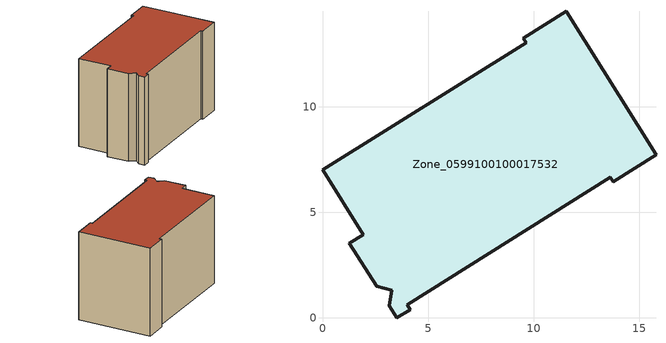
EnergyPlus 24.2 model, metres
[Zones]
Zone_0599100100017532
 floor ground (C_G): 3.51,0 3.15,0.56 3.29,1.3 2.57,1.49 1.27,3.54 1.92,3.94 0,7.01 9.65,13.02 9.51,13.25 11.53,14.53 15.79,7.73 13.76,6.45 13.63,6.65 4.02,0.63 4.17,0.4 z0.16
 wall outside (C_F): 15.79,7.73 11.53,14.53 9.51,13.25 9.65,13.02 0,7.01 1.92,3.94 1.27,3.54 2.57,1.49 3.29,1.3 3.15,0.56 3.51,0 4.17,0.4 4.02,0.63 13.63,6.65 13.76,6.45 15.79,7.73 z0.16:9.72
 roof outside (C_R): 2.57,1.49 3.29,1.3 3.15,0.56 3.51,0 4.17,0.4 4.02,0.63 13.63,6.65 13.76,6.45 15.79,7.73 11.53,14.53 9.51,13.25 9.65,13.02 0,7.01 1.92,3.94 1.27,3.54 z9.72
[BUILDING]
Pand.0599100100017532: North Axis=0; Terrain=City; Loads Convergence Tolerance Value=0.04; Temperature Convergence Tolerance Value=0.4; Solar Distribution=FullExterior; Maximum Number of Warmup Days=25; Minimum Number of Warmup Days=1
[Site:Location]
Rotterdam.The.Hague.AP_ZH_NLD Design_Conditions: Latitude=51.96; Longitude=4.45; Time Zone=1; Elevation=-4.5
[SITE:GROUNDTEMPERATURE:BUILDINGSURFACE]
18, 18, 18, 18, 18, 18, 18, 18, 18, 18, 18, 18
[MATERIAL] Thermal Absorptance=0.9; Solar Absorptance=0.7; Visible Absorptance=0.7
Name | Roughness | Thickness | Conductivity | Density | Specific Heat
G.TI.2015-2018 | MediumSmooth | 0.15 | 0.0428571 | 540 | 1210
F.TI.2015-2018 | Rough | 0.3 | 0.0666667 | 1920 | 840
R.TI.2015-2018 | MediumRough | 0.2 | 0.0333333 | 1500 | 1000
[CONSTRUCTION]
C_G: G.TI.2015-2018
C_F: F.TI.2015-2018
C_R: R.TI.2015-2018
[ZONE]
Zone_0599100100017532: Type=1; Multiplier=1; Ceiling Height=Autocalculate; Volume=Autocalculate; Floor Area=autocalculate; Part of Total Floor Area=Yes
[ZONEINFILTRATION:DESIGNFLOWRATE]
Infil_Zone_0599100100017532: Zone or ZoneList or Space or SpaceList=Zone_0599100100017532; Schedule=AlwaysOn; Design Flow Rate Calculation Method=Flow/Area; Flow Rate per Floor Area=0.0015; Constant Term Coefficient=1; Temperature Term Coefficient=0; Velocity Term Coefficient=0; Velocity Squared Term Coefficient=0
[HVACTEMPLATE:ZONE:IDEALLOADSAIRSYSTEM]
Zone_0599100100017532: Maximum Heating Supply Air Temperature=50; Minimum Cooling Supply Air Temperature=13; Maximum Heating Supply Air Humidity Ratio=0.0156; Minimum Cooling Supply Air Humidity Ratio=0.0077; Heating Limit=NoLimit; Cooling Limit=NoLimit; Dehumidification Control Type=ConstantSensibleHeatRatio; Cooling Sensible Heat Ratio=0.7; Dehumidification Setpoint=60; Humidification Control Type=None; Humidification Setpoint=30; Outdoor Air Method=None; Outdoor Air Flow Rate per Person=0.00944; Outdoor Air Flow Rate per Zone Floor Area=0; Outdoor Air Flow Rate per Zone=0; Demand Controlled Ventilation Type=None; Outdoor Air Economizer Type=NoEconomizer; Heat Recovery Type=None; Sensible Heat Recovery Effectiveness=0.7; Latent Heat Recovery Effectiveness=0.65
[ZONECONTROL:THERMOSTAT]
ThermostatControl_Zone_0599100100017532: Zone or ZoneList=Zone_0599100100017532; Control Type Schedule=DualSetpointControlType; Control 1=Thermostat_Zone_0599100100017532; Temperature Difference Between Cutout And Setpoint=0
[THERMOSTATSETPOINT:DUALSETPOINT]
Thermostat_Zone_0599100100017532: Heating Setpoint Temperature Schedule=HeatingSetpoint_Zone_0599100100017532; Cooling Setpoint Temperature Schedule=CoolingSetpoint_Zone_0599100100017532
[SCHEDULE:COMPACT]
HeatingSetpoint_Zone_0599100100017532: Through: 12/31, For: AllDays, Until: 24:00, 21
CoolingSetpoint_Zone_0599100100017532: Through: 12/31, For: AllDays, Until: 24:00, 24
DualSetpointControlType: Through: 12/31, For: AllDays, Until: 24:00, 4
AlwaysOn: Through: 12/31, For: AllDays, Until: 24:00, 1
